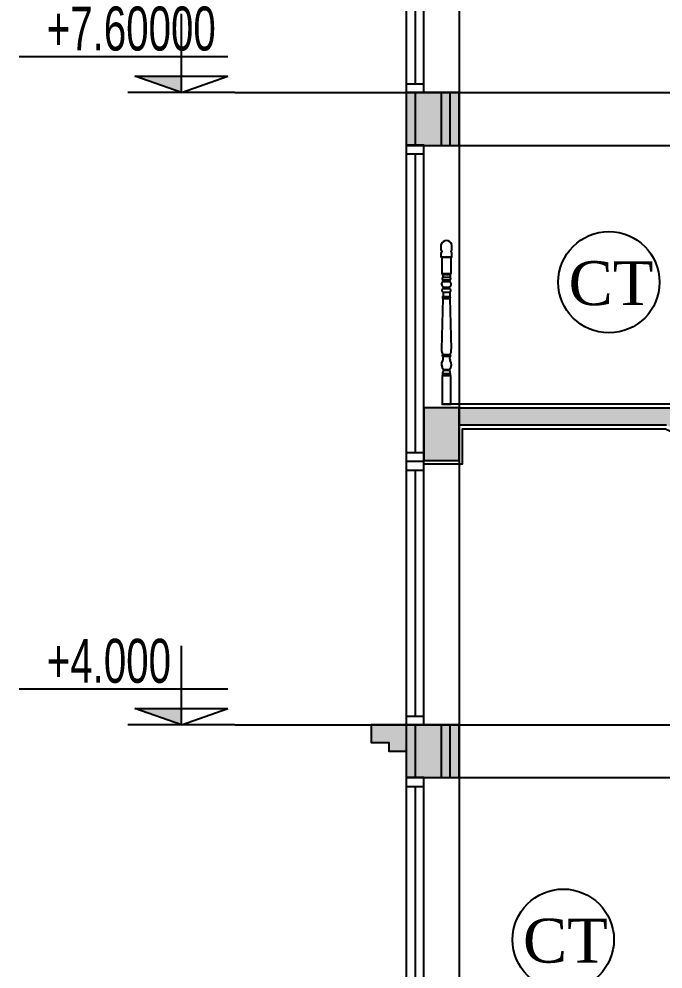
# Model space of a CAD drawing. Header units: inches. Extents: x 452443 to 881249, y 975131 to 1198310.
# Drawn here: x 745157 to 748821, y 1039121 to 1044530 of the extents above; entities that cross this region are included whole.
import ezdxf

# ---------------------------------------------------------------- set-up
doc = ezdxf.new("R2010")
doc.units = ezdxf.units.IN
doc.header["$LTSCALE"] = 3.5
doc.header["$MEASUREMENT"] = 0
doc.linetypes.add('CENTER', pattern=[2, 1.25, -0.25, 0.25, -0.25])
for name, color, linetype in [('cot', 1, 'Continuous'), ('DOOR-84', 84, 'Continuous'), ('GHICHU', 40, 'Continuous'), ('hatch', 4, 'Continuous'), ('NCUAMANH', 32, 'Continuous'), ('Netcat', 5, 'Continuous'), ('Netthay_126', 126, 'Continuous'), ('NOI THAT', 42, 'Continuous'), ('text', 3, 'Continuous'), ('Truc', 252, 'Continuous')]:
    doc.layers.add(name, color=color, linetype=linetype)
doc.styles.add('KICHTHUOC', font='VHELVCN0.TTF')
doc.styles.get("Standard").update_dxf_attribs({"font": 'times.ttf'})

# ---------------------------------------------------------------- blocks, each defined once
blk = doc.blocks.new('CD')
at = {"ltscale": 50}
blk.add_hatch(color=256, dxfattribs=at).paths.add_polyline_path([(0, 69.3), (0, 0), (196.9, 69.3)])
for p, q in [((0, 0), (0, 334.6)), ((-196.1, 152.2), (687.5, 152.2)), ((0, 0), (-196.9, 69.3)), ((196.9, 69.3), (-196.9, 69.3)), ((0, 0), (196.9, 69.3)), ((-226.8, 0), (226.8, 0))]:
    blk.add_line(p, q, dxfattribs=at)
at = {"layer": 'text', "style": 'KICHTHUOC', "width": 0.8}
blk.add_attdef('%%P0.000', (16.8, 178.7), '', height=150, dxfattribs=at)

msp = doc.modelspace()

# ---------------------------------------------------------------- hatches: boundary and pattern name
at = {"layer": 'cot'}
h = msp.add_hatch(color=256, dxfattribs=at)
h.dxf.hatch_style = 1
h.paths.add_polyline_path([(749160.5, 1049959.4), (747660.5, 1049959.4), (747660.5, 1049859.4), (748833.7, 1049859.4), (752760.5, 1047595), (752760.5, 1047710.4), (749160.5, 1049786.4)])
h.paths.add_polyline_path([(749160.5, 1045916.4), (748253.9, 1045916.4), (748253.9, 1045816.4), (748840.6, 1045816.4), (752760.5, 1044000.2), (752760.5, 1044110.4), (749160.5, 1045778.4)])
h.paths.add_polyline_path([(748253.9, 1045916.4), (747660.5, 1045916.4), (747660.5, 1045816.4), (748253.9, 1045816.4)])
h.paths.add_polyline_path([(749160.5, 1042316.4), (748513.6, 1042316.4), (748513.6, 1042216.4), (748840.6, 1042216.4), (752760.5, 1040400.2), (752760.5, 1040401.8), (752760.5, 1040510.4), (749160.5, 1042178.4)])
h.paths.add_polyline_path([(748513.6, 1042316.4), (747660.5, 1042316.4), (747660.5, 1042216.4), (748513.6, 1042216.4)])
h.paths.add_polyline_path([(749160.5, 1038512.4), (748253.9, 1038512.4), (748253.9, 1038412.4), (748836.3, 1038412.4), (752541.5, 1036510.4), (752760.5, 1036510.4), (749160.5, 1038358.4)])
h = msp.add_hatch(color=256, dxfattribs=at)
h.dxf.hatch_style = 1
h.paths.add_polyline_path([(747560.5, 1044110.4), (747360.5, 1044110.4), (747360.5, 1043810.4), (747560.5, 1043810.4)])
h = msp.add_hatch(color=256, dxfattribs=at)
h.dxf.hatch_style = 1
h.paths.add_polyline_path([(747660.5, 1044110.4), (747360.5, 1044110.4), (747360.5, 1043810.4), (747660.5, 1043810.4)])
h = msp.add_hatch(color=256, dxfattribs=at)
h.dxf.hatch_style = 1
h.paths.add_polyline_path([(747610.5, 1044110.4), (747410.5, 1044110.4), (747410.5, 1043810.4), (747610.5, 1043810.4)])
h = msp.add_hatch(color=256, dxfattribs=at)
h.dxf.hatch_style = 1
h.paths.add_polyline_path([(747610.5, 1044110.4), (747410.5, 1044110.4), (747410.5, 1043810.4), (747610.5, 1043810.4)])
h = msp.add_hatch(color=256, dxfattribs=at)
h.dxf.hatch_style = 1
h.paths.add_polyline_path([(747660.5, 1042316.4), (747460.5, 1042316.4), (747460.5, 1042016.4), (747660.5, 1042016.4)])
h = msp.add_hatch(color=256, dxfattribs=at)
h.dxf.hatch_style = 1
h.paths.add_polyline_path([(747360.5, 1040510.4), (747160.5, 1040510.4), (747160.5, 1040410.4), (747260.5, 1040410.4), (747260.5, 1040360.4), (747360.5, 1040360.4)])
h = msp.add_hatch(color=256, dxfattribs=at)
h.dxf.hatch_style = 1
h.paths.add_polyline_path([(747560.5, 1040510.4), (747360.5, 1040510.4), (747360.5, 1040210.4), (747560.5, 1040210.4)])
h = msp.add_hatch(color=256, dxfattribs=at)
h.dxf.hatch_style = 1
h.paths.add_polyline_path([(747660.5, 1040510.4), (747360.5, 1040510.4), (747360.5, 1040210.4), (747660.5, 1040210.4)])
h = msp.add_hatch(color=256, dxfattribs=at)
h.dxf.hatch_style = 1
h.paths.add_polyline_path([(747610.5, 1040510.4), (747410.5, 1040510.4), (747410.5, 1040210.4), (747610.5, 1040210.4)])
h = msp.add_hatch(color=256, dxfattribs=at)
h.dxf.hatch_style = 1
h.paths.add_polyline_path([(747610.5, 1040510.4), (747410.5, 1040510.4), (747410.5, 1040210.4), (747610.5, 1040210.4)])

# ---------------------------------------------------------------- linework, layer by layer
for points in [[(747360.5, 1043810.4), (747560.5, 1043810.4), (747560.5, 1044110.4), (747360.5, 1044110.4)], [(747360.5, 1043810.4), (747660.5, 1043810.4), (747660.5, 1044110.4), (747360.5, 1044110.4)], [(747410.5, 1043810.4), (747610.5, 1043810.4), (747610.5, 1044110.4), (747410.5, 1044110.4)], [(747410.5, 1043810.4), (747610.5, 1043810.4), (747610.5, 1044110.4), (747410.5, 1044110.4)], [(747460.5, 1042016.4), (747660.5, 1042016.4), (747660.5, 1042316.4), (747460.5, 1042316.4)], [(747360.5, 1040210.4), (747560.5, 1040210.4), (747560.5, 1040510.4), (747360.5, 1040510.4)], [(747360.5, 1040210.4), (747660.5, 1040210.4), (747660.5, 1040510.4), (747360.5, 1040510.4)], [(747410.5, 1040210.4), (747610.5, 1040210.4), (747610.5, 1040510.4), (747410.5, 1040510.4)], [(747410.5, 1040210.4), (747610.5, 1040210.4), (747610.5, 1040510.4), (747410.5, 1040510.4)]]:
    msp.add_lwpolyline(points, close=True, dxfattribs=at)
at = {"layer": 'DOOR-84'}
for points in [[(747360.5, 1044110.4), (747460.5, 1044110.4), (747460.5, 1045610.4), (747360.5, 1045610.4)], [(747360.5, 1042011.4), (747460.5, 1042011.4), (747460.5, 1043811.4), (747360.5, 1043811.4)], [(747360.5, 1040510.4), (747460.5, 1040510.4), (747460.5, 1042010.4), (747360.5, 1042010.4)], [(747360.5, 1038360.6), (747460.5, 1038360.6), (747460.5, 1040210.6), (747360.5, 1040210.6)]]:
    msp.add_lwpolyline(points, close=True, dxfattribs=at)
for points in [[(747410.5, 1045510.4), (747410.5, 1044160.4)], [(747360.5, 1044160.4), (747460.5, 1044160.4)], [(747360.5, 1044110.4), (747460.5, 1044110.4)], [(747360.5, 1043761.4), (747460.5, 1043761.4)], [(747410.5, 1043761.4), (747410.5, 1043711.4)], [(747410.5, 1043711.4), (747410.5, 1042061.4)], [(747360.5, 1042061.4), (747460.5, 1042061.4)], [(747360.5, 1042011.4), (747460.5, 1042011.4)], [(747360.5, 1041960.4), (747460.5, 1041960.4)], [(747410.5, 1041960.4), (747410.5, 1041910.4)], [(747410.5, 1041910.4), (747410.5, 1040560.4)], [(747360.5, 1040560.4), (747460.5, 1040560.4)], [(747360.5, 1040510.4), (747460.5, 1040510.4)], [(747360.5, 1040160.6), (747460.5, 1040160.6)], [(747410.5, 1040160.6), (747410.5, 1039760.6)], [(747410.5, 1039760.6), (747410.5, 1038410.6)]]:
    msp.add_lwpolyline(points, dxfattribs=at)
at = {"layer": 'hatch'}
for points in [[(747559, 1043211.5), (747559, 1043245.2)], [(747559, 1043173.3), (747619, 1043173.3), (747619, 1043200)], [(747619, 1043173.3), (747559, 1043173.3), (747559, 1043200)], [(747559, 1043173.3), (747559, 1043200)], [(747619, 1043211.5), (747619, 1043245.2)], [(747619, 1043173.3), (747619, 1043200)]]:
    msp.add_lwpolyline(points, dxfattribs=at)
for centre, radius, start, end in [((747589, 1043236.7), 31.2, 15.9687, 164.0313), ((747558.5, 1043205.8), 5.77, 274.8802, 85.1198), ((747619.5, 1043205.8), 5.77, 94.8802, 265.1198)]:
    msp.add_arc(centre, radius, start, end, dxfattribs=at)
at = {"layer": 'NCUAMANH'}
for p, q in [((747567.4, 1043074.9), (747567.6, 1043059.8)), ((747567.4, 1043074.9), (747610.6, 1043074.9)), ((747567.6, 1043059.8), (747610.3, 1043059.8)), ((747568.4, 1043043.8), (747609.5, 1043043.8)), ((747568.7, 1043035.6), (747609.2, 1043035.6)), ((747610.6, 1043074.9), (747610.3, 1043059.8)), ((747570.5, 1042994.9), (747607.4, 1042994.9)), ((747571.2, 1043003.8), (747606.7, 1043003.8)), ((747571.7, 1042999.8), (747606.2, 1042999.8)), ((747569.2, 1042938.9), (747561.2, 1042649.2)), ((747569.2, 1042938.9), (747608.7, 1042938.9)), ((747569.5, 1042974), (747608.4, 1042974)), ((747569.5, 1042974), (747569.5, 1042950)), ((747569.5, 1042950), (747608.4, 1042950)), ((747608.4, 1042974), (747608.4, 1042950)), ((747608.7, 1042938.9), (747616.7, 1042649.2)), ((747567.5, 1042609.4), (747610.4, 1042609.4)), ((747568.2, 1042619.2), (747609.7, 1042619.2)), ((747566.8, 1042511.8), (747566.8, 1042497.3)), ((747566.8, 1042511.8), (747611.1, 1042511.8)), ((747572.2, 1042534.7), (747572.2, 1042529.5)), ((747572.2, 1042534.7), (747605.7, 1042534.7)), ((747572.2, 1042529.5), (747605.7, 1042529.5)), ((747605.7, 1042534.7), (747605.7, 1042529.5)), ((747611.1, 1042511.8), (747611.1, 1042497.3))]:
    msp.add_line(p, q, dxfattribs=at)
msp.add_lwpolyline([(747613.7, 1043173.3), (747613.7, 1043078.8), (747564.2, 1043078.8), (747564.2, 1043173.3)], dxfattribs=at)
msp.add_lwpolyline([(747564.2, 1042336.4), (747613.7, 1042336.4), (747613.7, 1042497.3), (747564.2, 1042497.3)], close=True, dxfattribs=at)
for centre, radius, start, end in [((747580.7, 1043020.6), 19.2, 128.5717, 240.3294), ((747569.1, 1043079.5), 4.97, 188.9365, 249.7631), ((747575.5, 1043052.2), 11, 136.2147, 229.5812), ((747565.5, 1043039.6), 5.12, 308.7531, 55.4978), ((747597.2, 1043020.6), 19.2, 299.6706, 51.4283), ((747612.4, 1043039.6), 5.12, 124.5022, 231.2469), ((747602.4, 1043052.2), 11, 310.4188, 43.7853), ((747608.8, 1043079.5), 4.97, 290.2369, 351.0635), ((747575.3, 1042984.2), 11.7, 113.9711, 240.3321), ((747572.9, 1043002), 2.5, 132.8165, 242.9565), ((747570.5, 1042997.5), 2.59, 270.3754, 61.9725), ((747607.4, 1042997.5), 2.59, 118.0275, 269.6246), ((747605, 1043002), 2.5, 297.0435, 47.1835), ((747602.6, 1042984.2), 11.7, 299.6679, 66.0289), ((747572.3, 1042944.3), 6.3, 116.5028, 240.5745), ((747605.6, 1042944.3), 6.3, 299.4255, 63.4972), ((747625.5, 1042648.4), 64.3, 179.302, 206.9975), ((747570.3, 1042614.1), 5.5, 112.1627, 239.3134), ((747549.1, 1042597.9), 21.7, 326.1075, 31.8431), ((747628.9, 1042597.9), 21.7, 148.1569, 213.8925), ((747552.4, 1042648.4), 64.3, 333.0025, 0.698), ((747607.6, 1042614.1), 5.5, 300.6866, 67.8373), ((747599.1, 1042563.3), 39.2, 144.8495, 226.7128), ((747578.8, 1042563.3), 39.2, 313.2872, 35.1505), ((747594.4, 1042513), 27.6, 143.3108, 182.3777), ((747583.6, 1042513), 27.6, 357.6223, 36.6892)]:
    msp.add_arc(centre, radius, start, end, dxfattribs=at)
at = {"layer": 'Netcat'}
msp.add_line((748840.6, 1042216.4), (747660.5, 1042216.4), dxfattribs=at)
msp.add_lwpolyline([(747660.5, 1042316.4), (749160.5, 1042316.4)], dxfattribs=at)
at = {"layer": 'Netthay_126'}
for points in [[(747660.5, 1052210.4), (747660.5, 1038532.4)], [(747660.5, 1043810.4), (762660.5, 1043810.4)], [(747360.5, 1040510.4), (747160.5, 1040510.4), (747160.5, 1040410.4), (747260.5, 1040410.4), (747260.5, 1040360.4), (747360.5, 1040360.4)], [(747660.5, 1040210.4), (758860.5, 1040210.4)]]:
    msp.add_lwpolyline(points, dxfattribs=at)
at = {"layer": 'Netthay_126', "ltscale": 200}
msp.add_lwpolyline([(748513.6, 1041063.7, 0, 100, 0), (748513.6, 1041357.9, 0, 0, 0), (748513.6, 1042742.8, 0, 0, 0)], format="xyseb", dxfattribs=at)
at = {"layer": 'Netthay_126'}
for centre in [(748513.6, 1043031), (748253.9, 1039287.7)]:
    msp.add_circle(centre, 288.2, dxfattribs=at)
at = {"layer": 'NOI THAT'}
for points in [[(749180.5, 1042336.4), (747560.5, 1042336.4)], [(747460.5, 1041996.4), (747680.5, 1041996.4), (747680.5, 1042196.4), (748836.2, 1042196.4), (752740.5, 1040388.6), (752740.5, 1040190.4), (752980.5, 1040190.4), (752980.5, 1040390.4), (753376.1, 1040390.4)]]:
    msp.add_lwpolyline(points, dxfattribs=at)
at = {"layer": 'Truc', "linetype": 'CENTER', "ltscale": 600}
for p, q in [((746385.7, 1044110.4), (772262.8, 1044110.4)), ((746385.7, 1040510.4), (772262.8, 1040510.4))]:
    msp.add_line(p, q, dxfattribs=at)
msp.add_lwpolyline([(747360.5, 1055501.3), (747360.5, 1032188.8)], dxfattribs=at)

# ---------------------------------------------------------------- block references
at = {"layer": 'GHICHU', "ltscale": 10}
ref = msp.add_blockref('CD', (746080.9, 1044110.4), dxfattribs=dict(at, xscale=-1.344000000273809, yscale=1.343999999458902, zscale=1.344))
ref.add_attrib('%%P0.000', '+7.60000', (745314.5, 1044350.5), dxfattribs={"layer": 'text', "height": 250, "style": 'KICHTHUOC', "width": 0.8})
ref = msp.add_blockref('CD', (746080.9, 1040510.4), dxfattribs=dict(at, xscale=-1.344000000273809, yscale=1.343999999458902, zscale=1.344))
ref.add_attrib('%%P0.000', '+4.000', (745314.5, 1040750.5), dxfattribs={"layer": 'text', "height": 250, "style": 'KICHTHUOC', "width": 0.8})

# ---------------------------------------------------------------- texts
at = {"char_height": 250, "width": 489.6, "attachment_point": 2, "line_spacing_factor": 0.938532}
for insert in [(748525.4, 1043150.8), (748265.7, 1039407.4)]:
    msp.add_mtext('CT', dxfattribs=dict(at, insert=insert))

doc.saveas('drawing.dxf')
